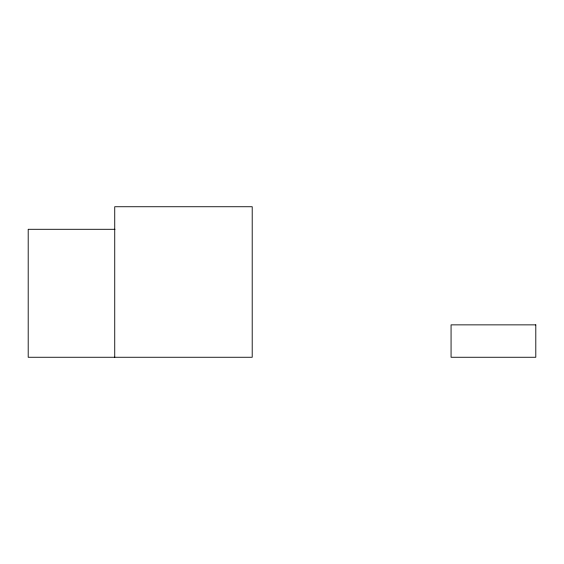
<?xml version="1.0" encoding="UTF-8"?>
<svg xmlns="http://www.w3.org/2000/svg" width="564" height="564" viewBox="0 0 564 564"><rect width="100%" height="100%" fill="white"/><g stroke="black" fill="none" stroke-linecap="round" stroke-linejoin="round"><path stroke-width="0.85" d="M114.943 229.294L28.2 229.294L28.2 357.259L252.207 357.259L252.207 206.741L114.739 206.741L114.739 357.259M535.8 324.864L451.066 324.864L451.066 357.259L535.8 357.259L535.8 324.864"/></g></svg>
